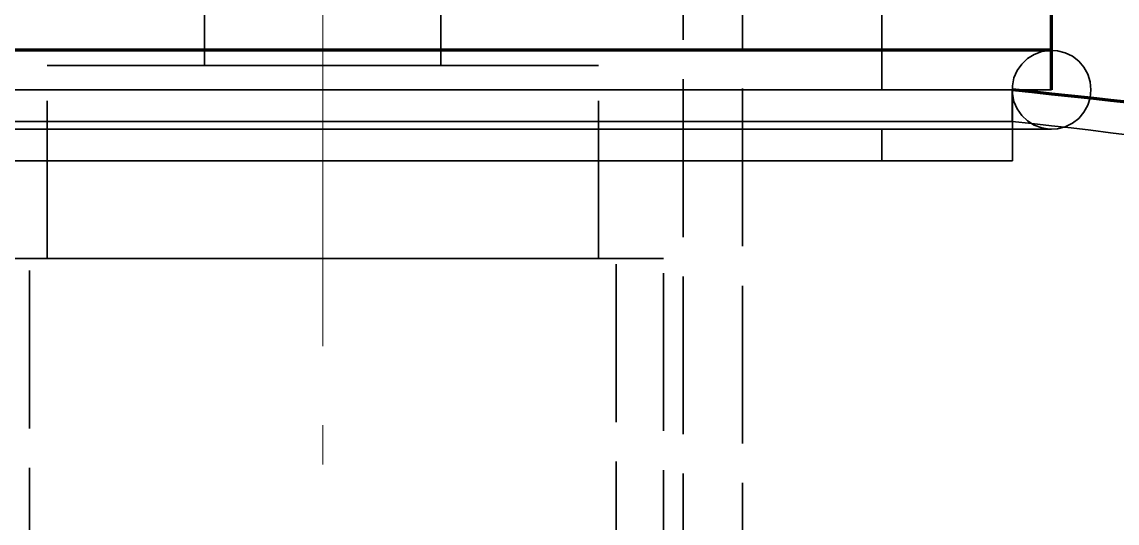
# Model space of a CAD drawing. Header units: millimetres. Extents: x 0 to 2382, y 0 to 420.
# Drawn here: x 963.03 to 990.83, y 279.16 to 291.86 of the extents above; entities that cross this region are included whole.
import ezdxf

# ---------------------------------------------------------------- set-up
doc = ezdxf.new("R2010")
doc.units = ezdxf.units.MM
doc.linetypes.add('IRAM-E-TRAZOS', pattern=[5, 4, -1])
doc.linetypes.add('IRAM-F-TRAZO-PUNTO', pattern=[20, 15, -2, 1, -2])
for name, color, linetype, lineweight in [('01-VISIBLE', 7, 'CONTINUOUS', 70), ('02-OCULTA', 4, 'IRAM-E-TRAZOS', 35), ('03-EJE', 1, 'IRAM-F-TRAZO-PUNTO', 18), ('08-FINA', 5, 'CONTINUOUS', 18)]:
    doc.layers.add(name, color=color, linetype=linetype, lineweight=lineweight)

msp = doc.modelspace()

# ---------------------------------------------------------------- linework, layer by layer
at = {"layer": '01-VISIBLE'}
for points in [[(989.167, 290.145), (989.167, 292.145)], [(989.167, 291.145), (988.66, 291.145), (988.153, 291.145), (987.646, 291.145), (987.139, 291.145), (986.632, 291.145), (986.126, 291.145), (985.619, 291.145), (985.112, 291.145), (984.605, 291.145), (984.098, 291.145), (983.591, 291.145), (983.084, 291.145), (982.578, 291.145), (982.071, 291.145), (981.564, 291.145), (981.057, 291.145), (980.55, 291.145), (980.043, 291.145), (979.537, 291.145), (979.03, 291.145), (978.523, 291.145), (978.016, 291.145), (977.509, 291.145), (977.002, 291.145), (976.495, 291.145), (975.989, 291.145), (975.482, 291.145), (974.975, 291.145), (974.468, 291.145), (973.961, 291.145), (973.454, 291.145), (972.947, 291.145), (972.441, 291.145), (971.934, 291.145), (971.427, 291.145), (970.92, 291.145), (970.413, 291.145), (969.906, 291.145), (969.4, 291.145), (968.893, 291.145), (968.386, 291.145), (967.879, 291.145), (967.372, 291.145), (966.865, 291.145), (966.358, 291.145), (965.852, 291.145), (965.345, 291.145), (964.838, 291.145), (964.331, 291.145), (963.824, 291.145), (963.317, 291.145), (962.811, 291.145)], [(991.166, 289.822), (990.668, 289.876), (990.17, 289.93), (989.671, 289.984), (989.173, 290.037), (988.675, 290.091), (988.177, 290.144)]]:
    msp.add_lwpolyline(points, dxfattribs=at)
at = {"layer": '02-OCULTA'}
for points in [[(967.667, 290.763), (967.667, 321.463)], [(973.667, 290.763), (973.667, 321.463)], [(984.855, 304.145), (984.855, 288.343)], [(979.817, 261.412), (979.817, 293.345)], [(981.317, 261.176), (981.317, 293.345)], [(989.167, 291.145), (988.66, 291.145), (988.153, 291.145), (987.646, 291.145), (987.139, 291.145), (986.632, 291.145), (986.126, 291.145), (985.619, 291.145), (985.112, 291.145), (984.605, 291.145), (984.098, 291.145), (983.591, 291.145), (983.084, 291.145), (982.578, 291.145), (982.071, 291.145), (981.564, 291.145), (981.057, 291.145), (980.55, 291.145), (980.043, 291.145), (979.537, 291.145), (979.03, 291.145), (978.523, 291.145), (978.016, 291.145), (977.509, 291.145), (977.002, 291.145), (976.495, 291.145), (975.989, 291.145), (975.482, 291.145), (974.975, 291.145), (974.468, 291.145), (973.961, 291.145), (973.454, 291.145), (972.947, 291.145), (972.441, 291.145), (971.934, 291.145), (971.427, 291.145), (970.92, 291.145), (970.413, 291.145), (969.906, 291.145), (969.4, 291.145), (968.893, 291.145), (968.386, 291.145), (967.879, 291.145), (967.372, 291.145), (966.865, 291.145), (966.358, 291.145), (965.852, 291.145), (965.345, 291.145), (964.838, 291.145), (964.331, 291.145), (963.824, 291.145), (963.317, 291.145), (962.811, 291.145)], [(990.167, 290.145), (990.146, 290.346), (990.086, 290.539), (989.987, 290.716), (989.856, 290.87), (989.696, 290.994), (989.514, 291.083), (989.318, 291.133), (989.116, 291.144), (988.916, 291.113), (988.726, 291.043), (988.555, 290.936), (988.408, 290.796), (988.292, 290.63), (988.213, 290.444), (988.172, 290.246), (988.172, 290.044), (988.213, 289.846), (988.292, 289.66), (988.408, 289.494), (988.555, 289.354), (988.726, 289.247), (988.916, 289.177), (989.116, 289.146), (989.318, 289.157), (989.514, 289.207), (989.696, 289.296), (989.856, 289.42), (989.987, 289.574), (990.086, 289.751), (990.146, 289.944), (990.167, 290.145)], [(977.667, 290.763), (977.167, 290.763), (976.667, 290.763), (976.167, 290.763), (975.667, 290.763), (975.167, 290.763), (974.667, 290.763), (974.167, 290.763), (973.667, 290.763), (973.167, 290.763), (972.667, 290.763), (972.167, 290.763), (971.667, 290.763), (971.167, 290.763), (970.667, 290.763), (970.167, 290.763), (969.667, 290.763), (969.167, 290.763), (968.667, 290.763), (968.167, 290.763), (967.667, 290.763), (967.167, 290.763), (966.667, 290.763), (966.167, 290.763), (965.667, 290.763), (965.167, 290.763), (964.667, 290.763), (964.167, 290.763), (963.667, 290.763)], [(963.667, 290.763), (964.167, 290.763), (964.667, 290.763), (965.167, 290.763), (965.667, 290.763), (966.167, 290.763), (966.667, 290.763), (967.167, 290.763), (967.667, 290.763), (968.167, 290.763), (968.667, 290.763), (969.167, 290.763), (969.667, 290.763), (970.167, 290.763), (970.667, 290.763), (971.167, 290.763), (971.667, 290.763), (972.167, 290.763), (972.667, 290.763), (973.167, 290.763), (973.667, 290.763), (974.167, 290.763), (974.667, 290.763), (975.167, 290.763), (975.667, 290.763), (976.167, 290.763), (976.667, 290.763), (977.167, 290.763), (977.667, 290.763)], [(963.667, 285.863), (963.667, 290.763)], [(973.667, 290.763), (973.167, 290.763), (972.667, 290.763), (972.167, 290.763), (971.667, 290.763), (971.167, 290.763), (970.667, 290.763), (970.167, 290.763), (969.667, 290.763), (969.167, 290.763), (968.667, 290.763), (968.167, 290.763), (967.667, 290.763)], [(967.667, 290.763), (968.167, 290.763), (968.667, 290.763), (969.167, 290.763), (969.667, 290.763), (970.167, 290.763), (970.667, 290.763), (971.167, 290.763), (971.667, 290.763), (972.167, 290.763), (972.667, 290.763), (973.167, 290.763), (973.667, 290.763)], [(977.667, 285.863), (977.667, 290.763)], [(988.177, 290.145), (987.676, 290.145), (987.176, 290.145), (986.676, 290.145), (986.176, 290.145), (985.675, 290.145), (985.175, 290.145), (984.675, 290.145), (984.174, 290.145), (983.674, 290.145), (983.174, 290.145), (982.674, 290.145), (982.173, 290.145), (981.673, 290.145), (981.173, 290.145), (980.672, 290.145), (980.172, 290.145), (979.672, 290.145), (979.172, 290.145), (978.671, 290.145), (978.171, 290.145), (977.671, 290.145), (977.17, 290.145), (976.67, 290.145), (976.17, 290.145), (975.67, 290.145), (975.169, 290.145), (974.669, 290.145), (974.169, 290.145), (973.668, 290.145), (973.168, 290.145), (972.668, 290.145), (972.168, 290.145), (971.667, 290.145), (971.167, 290.145), (970.667, 290.145), (970.166, 290.145), (969.666, 290.145), (969.166, 290.145), (968.666, 290.145), (968.165, 290.145), (967.665, 290.145), (967.165, 290.145), (966.664, 290.145), (966.164, 290.145), (965.664, 290.145), (965.164, 290.145), (964.663, 290.145), (964.163, 290.145), (963.663, 290.145), (963.162, 290.145), (962.662, 290.145)], [(962.662, 290.145), (963.162, 290.145), (963.663, 290.145), (964.163, 290.145), (964.663, 290.145), (965.164, 290.145), (965.664, 290.145), (966.164, 290.145), (966.664, 290.145), (967.165, 290.145), (967.665, 290.145), (968.165, 290.145), (968.666, 290.145), (969.166, 290.145), (969.666, 290.145), (970.166, 290.145), (970.667, 290.145), (971.167, 290.145), (971.667, 290.145), (972.168, 290.145), (972.668, 290.145), (973.168, 290.145), (973.668, 290.145), (974.169, 290.145), (974.669, 290.145), (975.169, 290.145), (975.67, 290.145), (976.17, 290.145), (976.67, 290.145), (977.17, 290.145), (977.671, 290.145), (978.171, 290.145), (978.671, 290.145), (979.172, 290.145), (979.672, 290.145), (980.172, 290.145), (980.672, 290.145), (981.173, 290.145), (981.673, 290.145), (982.173, 290.145), (982.674, 290.145), (983.174, 290.145), (983.674, 290.145), (984.174, 290.145), (984.675, 290.145), (985.175, 290.145), (985.675, 290.145), (986.176, 290.145), (986.676, 290.145), (987.176, 290.145), (987.676, 290.145), (988.177, 290.145)], [(989.167, 290.145), (988.667, 290.145), (988.167, 290.145), (987.667, 290.145), (987.167, 290.145), (986.667, 290.145), (986.167, 290.145), (985.667, 290.145), (985.167, 290.145), (984.667, 290.145), (984.167, 290.145), (983.667, 290.145), (983.167, 290.145), (982.667, 290.145), (982.167, 290.145), (981.667, 290.145), (981.167, 290.145), (980.667, 290.145), (980.167, 290.145), (979.667, 290.145), (979.167, 290.145), (978.667, 290.145), (978.167, 290.145), (977.667, 290.145), (977.167, 290.145), (976.667, 290.145), (976.167, 290.145), (975.667, 290.145), (975.167, 290.145), (974.667, 290.145), (974.167, 290.145), (973.667, 290.145), (973.167, 290.145), (972.667, 290.145), (972.167, 290.145), (971.667, 290.145), (971.167, 290.145), (970.667, 290.145), (970.167, 290.145), (969.667, 290.145), (969.167, 290.145), (968.667, 290.145), (968.167, 290.145), (967.667, 290.145), (967.167, 290.145), (966.667, 290.145), (966.167, 290.145), (965.667, 290.145), (965.167, 290.145), (964.667, 290.145), (964.167, 290.145), (963.667, 290.145), (963.167, 290.145), (962.667, 290.145)], [(962.667, 290.145), (963.167, 290.145), (963.667, 290.145), (964.167, 290.145), (964.667, 290.145), (965.167, 290.145), (965.667, 290.145), (966.167, 290.145), (966.667, 290.145), (967.167, 290.145), (967.667, 290.145), (968.167, 290.145), (968.667, 290.145), (969.167, 290.145), (969.667, 290.145), (970.167, 290.145), (970.667, 290.145), (971.167, 290.145), (971.667, 290.145), (972.167, 290.145), (972.667, 290.145), (973.167, 290.145), (973.667, 290.145), (974.167, 290.145), (974.667, 290.145), (975.167, 290.145), (975.667, 290.145), (976.167, 290.145), (976.667, 290.145), (977.167, 290.145), (977.667, 290.145), (978.167, 290.145), (978.667, 290.145), (979.167, 290.145), (979.667, 290.145), (980.167, 290.145), (980.667, 290.145), (981.167, 290.145), (981.667, 290.145), (982.167, 290.145), (982.667, 290.145), (983.167, 290.145), (983.667, 290.145), (984.167, 290.145), (984.667, 290.145), (985.167, 290.145), (985.667, 290.145), (986.167, 290.145), (986.667, 290.145), (987.167, 290.145), (987.667, 290.145), (988.167, 290.145), (988.667, 290.145), (989.167, 290.145)], [(988.167, 290.145), (987.659, 290.145), (987.152, 290.145), (986.645, 290.145), (986.138, 290.145), (985.63, 290.145), (985.123, 290.145), (984.616, 290.145), (984.109, 290.145), (983.601, 290.145), (983.094, 290.145), (982.587, 290.145), (982.08, 290.145), (981.572, 290.145), (981.065, 290.145), (980.558, 290.145), (980.051, 290.145), (979.543, 290.145), (979.036, 290.145), (978.529, 290.145), (978.022, 290.145), (977.514, 290.145), (977.007, 290.145), (976.5, 290.145), (975.993, 290.145), (975.486, 290.145), (974.978, 290.145), (974.471, 290.145), (973.964, 290.145), (973.457, 290.145), (972.949, 290.145), (972.442, 290.145), (971.935, 290.145), (971.428, 290.145), (970.92, 290.145), (970.413, 290.145), (969.906, 290.145), (969.399, 290.145), (968.891, 290.145), (968.384, 290.145), (967.877, 290.145), (967.37, 290.145), (966.862, 290.145), (966.355, 290.145), (965.848, 290.145), (965.341, 290.145), (964.833, 290.145), (964.326, 290.145), (963.819, 290.145), (963.312, 290.145), (962.804, 290.145)], [(962.804, 290.145), (963.312, 290.145), (963.819, 290.145), (964.326, 290.145), (964.833, 290.145), (965.341, 290.145), (965.848, 290.145), (966.355, 290.145), (966.862, 290.145), (967.37, 290.145), (967.877, 290.145), (968.384, 290.145), (968.891, 290.145), (969.399, 290.145), (969.906, 290.145), (970.413, 290.145), (970.92, 290.145), (971.428, 290.145), (971.935, 290.145), (972.442, 290.145), (972.949, 290.145), (973.457, 290.145), (973.964, 290.145), (974.471, 290.145), (974.978, 290.145), (975.486, 290.145), (975.993, 290.145), (976.5, 290.145), (977.007, 290.145), (977.514, 290.145), (978.022, 290.145), (978.529, 290.145), (979.036, 290.145), (979.543, 290.145), (980.051, 290.145), (980.558, 290.145), (981.065, 290.145), (981.572, 290.145), (982.08, 290.145), (982.587, 290.145), (983.094, 290.145), (983.601, 290.145), (984.109, 290.145), (984.616, 290.145), (985.123, 290.145), (985.63, 290.145), (986.138, 290.145), (986.645, 290.145), (987.152, 290.145), (987.659, 290.145), (988.167, 290.145)], [(988.177, 290.144), (988.175, 290.144), (988.173, 290.144), (988.172, 290.144), (988.17, 290.145), (988.168, 290.145), (988.167, 290.145)], [(988.167, 290.145), (988.167, 289.343)], [(988.177, 288.343), (988.177, 290.145)], [(988.167, 289.343), (987.667, 289.343), (987.167, 289.343), (986.667, 289.343), (986.167, 289.343), (985.667, 289.343), (985.167, 289.343), (984.667, 289.343), (984.167, 289.343), (983.667, 289.343), (983.167, 289.343), (982.667, 289.343), (982.167, 289.343), (981.667, 289.343), (981.167, 289.343), (980.667, 289.343), (980.167, 289.343), (979.667, 289.343), (979.167, 289.343), (978.667, 289.343), (978.167, 289.343), (977.667, 289.343), (977.167, 289.343), (976.667, 289.343), (976.167, 289.343), (975.667, 289.343), (975.167, 289.343), (974.667, 289.343), (974.167, 289.343), (973.667, 289.343), (973.167, 289.343), (972.667, 289.343), (972.167, 289.343), (971.667, 289.343), (971.167, 289.343), (970.667, 289.343), (970.167, 289.343), (969.667, 289.343), (969.167, 289.343), (968.667, 289.343), (968.167, 289.343), (967.667, 289.343), (967.167, 289.343), (966.667, 289.343), (966.167, 289.343), (965.667, 289.343), (965.167, 289.343), (964.667, 289.343), (964.167, 289.343), (963.667, 289.343), (963.167, 289.343), (962.667, 289.343)], [(962.667, 289.343), (963.167, 289.343), (963.667, 289.343), (964.167, 289.343), (964.667, 289.343), (965.167, 289.343), (965.667, 289.343), (966.167, 289.343), (966.667, 289.343), (967.167, 289.343), (967.667, 289.343), (968.167, 289.343), (968.667, 289.343), (969.167, 289.343), (969.667, 289.343), (970.167, 289.343), (970.667, 289.343), (971.167, 289.343), (971.667, 289.343), (972.167, 289.343), (972.667, 289.343), (973.167, 289.343), (973.667, 289.343), (974.167, 289.343), (974.667, 289.343), (975.167, 289.343), (975.667, 289.343), (976.167, 289.343), (976.667, 289.343), (977.167, 289.343), (977.667, 289.343), (978.167, 289.343), (978.667, 289.343), (979.167, 289.343), (979.667, 289.343), (980.167, 289.343), (980.667, 289.343), (981.167, 289.343), (981.667, 289.343), (982.167, 289.343), (982.667, 289.343), (983.167, 289.343), (983.667, 289.343), (984.167, 289.343), (984.667, 289.343), (985.167, 289.343), (985.667, 289.343), (986.167, 289.343), (986.667, 289.343), (987.167, 289.343), (987.667, 289.343), (988.167, 289.343)], [(988.167, 289.343), (988.666, 289.289), (989.166, 289.233), (989.665, 289.176), (990.164, 289.117), (990.662, 289.057), (991.161, 288.995)], [(962.667, 289.145), (963.167, 289.145), (963.667, 289.145), (964.167, 289.145), (964.667, 289.145), (965.167, 289.145), (965.667, 289.145), (966.167, 289.145), (966.667, 289.145), (967.167, 289.145), (967.667, 289.145), (968.167, 289.145), (968.667, 289.145), (969.167, 289.145), (969.667, 289.145), (970.167, 289.145), (970.667, 289.145), (971.167, 289.145), (971.667, 289.145), (972.167, 289.145), (972.667, 289.145), (973.167, 289.145), (973.667, 289.145), (974.167, 289.145), (974.667, 289.145), (975.167, 289.145), (975.667, 289.145), (976.167, 289.145), (976.667, 289.145), (977.167, 289.145), (977.667, 289.145), (978.167, 289.145), (978.667, 289.145), (979.167, 289.145), (979.667, 289.145), (980.167, 289.145), (980.667, 289.145), (981.167, 289.145), (981.667, 289.145), (982.167, 289.145), (982.667, 289.145), (983.167, 289.145), (983.667, 289.145), (984.167, 289.145), (984.667, 289.145), (985.167, 289.145), (985.667, 289.145), (986.167, 289.145), (986.667, 289.145), (987.167, 289.145), (987.667, 289.145), (988.167, 289.145), (988.667, 289.145), (989.167, 289.145)], [(962.667, 289.145), (963.167, 289.145), (963.667, 289.145), (964.167, 289.145), (964.667, 289.145), (965.167, 289.145), (965.667, 289.145), (966.167, 289.145), (966.667, 289.145), (967.167, 289.145), (967.667, 289.145), (968.167, 289.145), (968.667, 289.145), (969.167, 289.145), (969.667, 289.145), (970.167, 289.145), (970.667, 289.145), (971.167, 289.145), (971.667, 289.145), (972.167, 289.145), (972.667, 289.145), (973.167, 289.145), (973.667, 289.145), (974.167, 289.145), (974.667, 289.145), (975.167, 289.145), (975.667, 289.145), (976.167, 289.145), (976.667, 289.145), (977.167, 289.145), (977.667, 289.145), (978.167, 289.145), (978.667, 289.145), (979.167, 289.145), (979.667, 289.145), (980.167, 289.145), (980.667, 289.145), (981.167, 289.145), (981.667, 289.145), (982.167, 289.145), (982.667, 289.145), (983.167, 289.145), (983.667, 289.145), (984.167, 289.145), (984.667, 289.145), (985.167, 289.145), (985.667, 289.145), (986.167, 289.145), (986.667, 289.145), (987.167, 289.145), (987.667, 289.145), (988.167, 289.145), (988.667, 289.145), (989.167, 289.145)], [(984.855, 288.343), (984.348, 288.343), (983.841, 288.343), (983.335, 288.343), (982.828, 288.343), (982.321, 288.343), (981.814, 288.343), (981.308, 288.343), (980.801, 288.343), (980.294, 288.343), (979.788, 288.343), (979.281, 288.343), (978.774, 288.343), (978.267, 288.343), (977.761, 288.343), (977.254, 288.343), (976.747, 288.343), (976.241, 288.343), (975.734, 288.343), (975.227, 288.343), (974.72, 288.343), (974.214, 288.343), (973.707, 288.343), (973.2, 288.343), (972.694, 288.343), (972.187, 288.343), (971.68, 288.343), (971.173, 288.343), (970.667, 288.343), (970.16, 288.343), (969.653, 288.343), (969.147, 288.343), (968.64, 288.343), (968.133, 288.343), (967.626, 288.343), (967.12, 288.343), (966.613, 288.343), (966.106, 288.343), (965.6, 288.343), (965.093, 288.343), (964.586, 288.343), (964.079, 288.343), (963.573, 288.343), (963.066, 288.343), (962.559, 288.343)], [(962.559, 288.343), (963.066, 288.343), (963.573, 288.343), (964.079, 288.343), (964.586, 288.343), (965.093, 288.343), (965.6, 288.343), (966.106, 288.343), (966.613, 288.343), (967.12, 288.343), (967.626, 288.343), (968.133, 288.343), (968.64, 288.343), (969.147, 288.343), (969.653, 288.343), (970.16, 288.343), (970.667, 288.343), (971.173, 288.343), (971.68, 288.343), (972.187, 288.343), (972.694, 288.343), (973.2, 288.343), (973.707, 288.343), (974.214, 288.343), (974.72, 288.343), (975.227, 288.343), (975.734, 288.343), (976.241, 288.343), (976.747, 288.343), (977.254, 288.343), (977.761, 288.343), (978.267, 288.343), (978.774, 288.343), (979.281, 288.343), (979.788, 288.343), (980.294, 288.343), (980.801, 288.343), (981.308, 288.343), (981.814, 288.343), (982.321, 288.343), (982.828, 288.343), (983.335, 288.343), (983.841, 288.343), (984.348, 288.343), (984.855, 288.343)], [(988.177, 288.343), (987.676, 288.343), (987.176, 288.343), (986.676, 288.343), (986.176, 288.343), (985.675, 288.343), (985.175, 288.343), (984.675, 288.343), (984.174, 288.343), (983.674, 288.343), (983.174, 288.343), (982.674, 288.343), (982.173, 288.343), (981.673, 288.343), (981.173, 288.343), (980.672, 288.343), (980.172, 288.343), (979.672, 288.343), (979.172, 288.343), (978.671, 288.343), (978.171, 288.343), (977.671, 288.343), (977.17, 288.343), (976.67, 288.343), (976.17, 288.343), (975.67, 288.343), (975.169, 288.343), (974.669, 288.343), (974.169, 288.343), (973.668, 288.343), (973.168, 288.343), (972.668, 288.343), (972.168, 288.343), (971.667, 288.343), (971.167, 288.343), (970.667, 288.343), (970.166, 288.343), (969.666, 288.343), (969.166, 288.343), (968.666, 288.343), (968.165, 288.343), (967.665, 288.343), (967.165, 288.343), (966.664, 288.343), (966.164, 288.343), (965.664, 288.343), (965.164, 288.343), (964.663, 288.343), (964.163, 288.343), (963.663, 288.343), (963.162, 288.343), (962.662, 288.343)], [(962.662, 288.343), (963.162, 288.343), (963.663, 288.343), (964.163, 288.343), (964.663, 288.343), (965.164, 288.343), (965.664, 288.343), (966.164, 288.343), (966.664, 288.343), (967.165, 288.343), (967.665, 288.343), (968.165, 288.343), (968.666, 288.343), (969.166, 288.343), (969.666, 288.343), (970.166, 288.343), (970.667, 288.343), (971.167, 288.343), (971.667, 288.343), (972.168, 288.343), (972.668, 288.343), (973.168, 288.343), (973.668, 288.343), (974.169, 288.343), (974.669, 288.343), (975.169, 288.343), (975.67, 288.343), (976.17, 288.343), (976.67, 288.343), (977.17, 288.343), (977.671, 288.343), (978.171, 288.343), (978.671, 288.343), (979.172, 288.343), (979.672, 288.343), (980.172, 288.343), (980.672, 288.343), (981.173, 288.343), (981.673, 288.343), (982.173, 288.343), (982.674, 288.343), (983.174, 288.343), (983.674, 288.343), (984.174, 288.343), (984.675, 288.343), (985.175, 288.343), (985.675, 288.343), (986.176, 288.343), (986.676, 288.343), (987.176, 288.343), (987.676, 288.343), (988.177, 288.343)], [(979.317, 285.863), (978.808, 285.863), (978.299, 285.863), (977.79, 285.863), (977.281, 285.863), (976.773, 285.863), (976.264, 285.863), (975.755, 285.863), (975.246, 285.863), (974.737, 285.863), (974.228, 285.863), (973.72, 285.863), (973.211, 285.863), (972.702, 285.863), (972.193, 285.863), (971.684, 285.863), (971.175, 285.863), (970.667, 285.863), (970.158, 285.863), (969.649, 285.863), (969.14, 285.863), (968.631, 285.863), (968.123, 285.863), (967.614, 285.863), (967.105, 285.863), (966.596, 285.863), (966.087, 285.863), (965.578, 285.863), (965.07, 285.863), (964.561, 285.863), (964.052, 285.863), (963.543, 285.863), (963.034, 285.863), (962.525, 285.863)], [(962.525, 285.863), (963.034, 285.863), (963.543, 285.863), (964.052, 285.863), (964.561, 285.863), (965.07, 285.863), (965.578, 285.863), (966.087, 285.863), (966.596, 285.863), (967.105, 285.863), (967.614, 285.863), (968.123, 285.863), (968.631, 285.863), (969.14, 285.863), (969.649, 285.863), (970.158, 285.863), (970.667, 285.863), (971.175, 285.863), (971.684, 285.863), (972.193, 285.863), (972.702, 285.863), (973.211, 285.863), (973.72, 285.863), (974.228, 285.863), (974.737, 285.863), (975.246, 285.863), (975.755, 285.863), (976.264, 285.863), (976.773, 285.863), (977.281, 285.863), (977.79, 285.863), (978.299, 285.863), (978.808, 285.863), (979.317, 285.863)], [(978.117, 285.863), (977.603, 285.863), (977.089, 285.863), (976.575, 285.863), (976.061, 285.863), (975.548, 285.863), (975.034, 285.863), (974.52, 285.863), (974.006, 285.863), (973.493, 285.863), (972.979, 285.863), (972.465, 285.863), (971.951, 285.863), (971.437, 285.863), (970.924, 285.863), (970.41, 285.863), (969.896, 285.863), (969.382, 285.863), (968.868, 285.863), (968.355, 285.863), (967.841, 285.863), (967.327, 285.863), (966.813, 285.863), (966.299, 285.863), (965.786, 285.863), (965.272, 285.863), (964.758, 285.863), (964.244, 285.863), (963.73, 285.863), (963.217, 285.863)], [(963.217, 285.863), (963.73, 285.863), (964.244, 285.863), (964.758, 285.863), (965.272, 285.863), (965.786, 285.863), (966.299, 285.863), (966.813, 285.863), (967.327, 285.863), (967.841, 285.863), (968.355, 285.863), (968.868, 285.863), (969.382, 285.863), (969.896, 285.863), (970.41, 285.863), (970.924, 285.863), (971.437, 285.863), (971.951, 285.863), (972.465, 285.863), (972.979, 285.863), (973.493, 285.863), (974.006, 285.863), (974.52, 285.863), (975.034, 285.863), (975.548, 285.863), (976.061, 285.863), (976.575, 285.863), (977.089, 285.863), (977.603, 285.863), (978.117, 285.863)], [(963.217, 266.56), (963.217, 285.863)], [(977.667, 285.863), (977.167, 285.863), (976.667, 285.863), (976.167, 285.863), (975.667, 285.863), (975.167, 285.863), (974.667, 285.863), (974.167, 285.863), (973.667, 285.863), (973.167, 285.863), (972.667, 285.863), (972.167, 285.863), (971.667, 285.863), (971.167, 285.863), (970.667, 285.863), (970.167, 285.863), (969.667, 285.863), (969.167, 285.863), (968.667, 285.863), (968.167, 285.863), (967.667, 285.863), (967.167, 285.863), (966.667, 285.863), (966.167, 285.863), (965.667, 285.863), (965.167, 285.863), (964.667, 285.863), (964.167, 285.863), (963.667, 285.863)], [(963.667, 285.863), (964.167, 285.863), (964.667, 285.863), (965.167, 285.863), (965.667, 285.863), (966.167, 285.863), (966.667, 285.863), (967.167, 285.863), (967.667, 285.863), (968.167, 285.863), (968.667, 285.863), (969.167, 285.863), (969.667, 285.863), (970.167, 285.863), (970.667, 285.863), (971.167, 285.863), (971.667, 285.863), (972.167, 285.863), (972.667, 285.863), (973.167, 285.863), (973.667, 285.863), (974.167, 285.863), (974.667, 285.863), (975.167, 285.863), (975.667, 285.863), (976.167, 285.863), (976.667, 285.863), (977.167, 285.863), (977.667, 285.863)], [(978.117, 261.72), (978.117, 285.863)], [(979.317, 261.497), (979.317, 285.863)]]:
    msp.add_lwpolyline(points, dxfattribs=at)
at = {"layer": '03-EJE'}
msp.add_lwpolyline([(970.667, 263.645), (970.667, 352.355)], dxfattribs=at)
at = {"layer": '08-FINA'}
msp.add_circle((990.667, 325.75), 65.25, dxfattribs=at)

doc.saveas('drawing.dxf')
